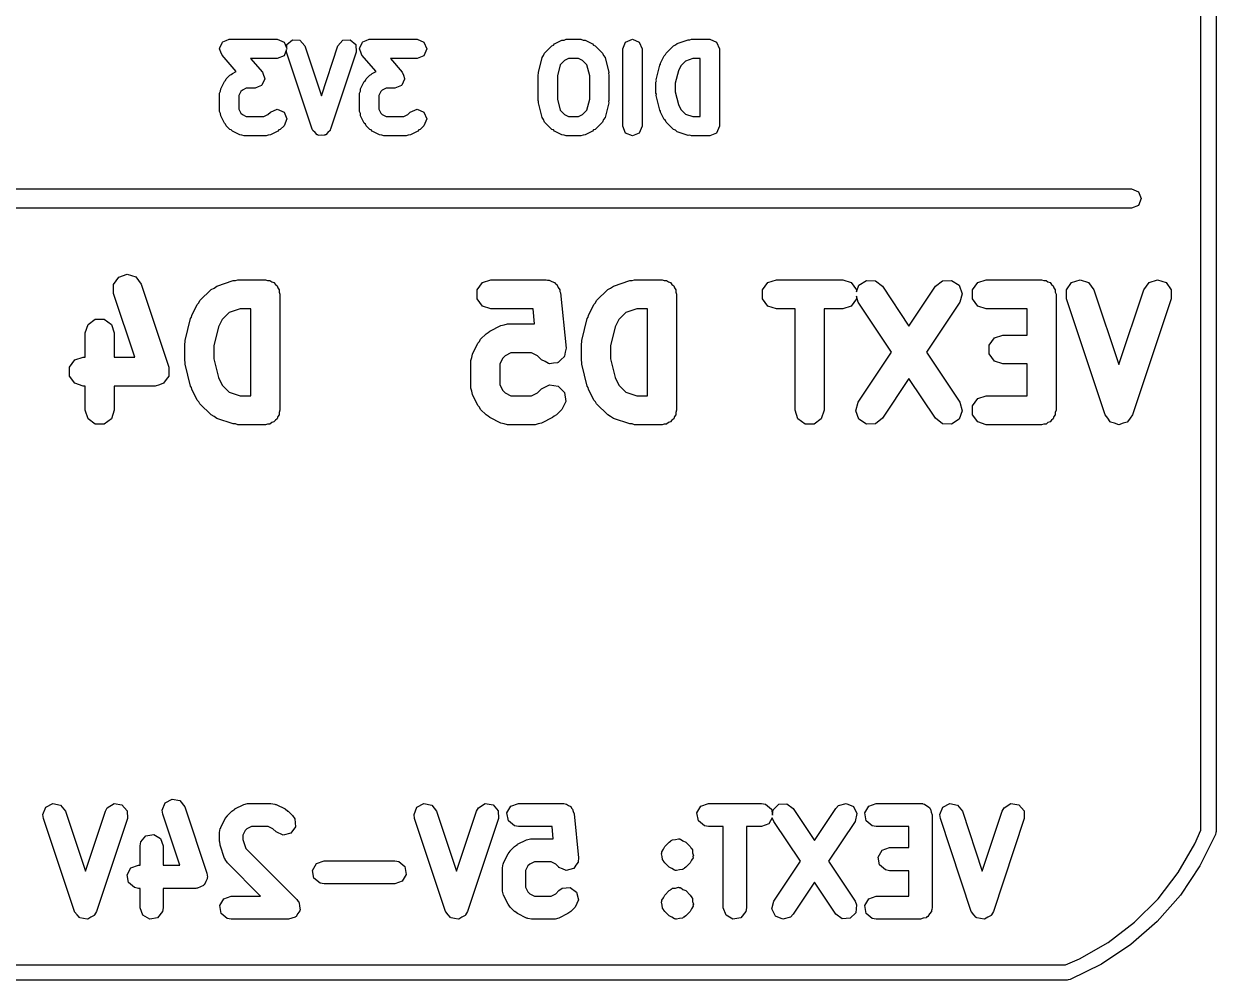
# Model space of a CAD drawing. Extents: x 48.3 to 74.1, y -74 to -39.4.
# Drawn here: x 65.24 to 72.95, y -74.04 to -67.85 of the extents above; entities that cross this region are included whole.
import ezdxf

# ---------------------------------------------------------------- set-up
doc = ezdxf.new("R2010")
doc.units = 0
doc.layers.add('BLACK', color=7, linetype='CONTINUOUS')

msp = doc.modelspace()

# ---------------------------------------------------------------- linework, layer by layer
at = {"layer": 'BLACK', "linetype": 'CONTINUOUS'}
for p, q in [((72.9528, -40.32), (72.9528, -73.0768)), ((72.8528, -73.0668), (72.8528, -40.3299)), ((66.5088, -68.009), (66.5186, -67.9893)), ((66.5186, -67.9893), (66.527, -67.969)), ((66.527, -67.969), (66.529, -67.9681)), ((66.529, -67.9681), (66.53, -67.9662)), ((66.53, -67.9662), (66.5509, -67.9591)), ((66.5509, -67.9591), (66.5712, -67.9507)), ((66.5712, -67.9507), (66.8807, -67.9507)), ((66.8807, -67.9507), (66.9249, -67.969)), ((66.9249, -67.969), (66.9421, -68.0104)), ((66.9421, -68.0104), (66.9439, -67.9852)), ((66.9439, -67.9852), (66.98, -67.9539)), ((66.98, -67.9539), (67.0277, -67.9573)), ((67.0277, -67.9573), (67.059, -67.9934)), ((67.059, -67.9934), (67.1664, -68.3155)), ((67.1664, -68.3155), (67.2738, -67.9934)), ((67.2738, -67.9934), (67.3051, -67.9573)), ((67.3051, -67.9573), (67.3528, -67.9539)), ((67.3528, -67.9539), (67.389, -67.9852)), ((67.389, -67.9852), (67.3924, -68.033)), ((67.4136, -68.009), (67.4233, -67.9893)), ((67.4233, -67.9893), (67.4317, -67.969)), ((67.4317, -67.969), (67.4338, -67.9681)), ((67.4338, -67.9681), (67.4348, -67.9662)), ((67.4348, -67.9662), (67.4556, -67.9591)), ((67.4556, -67.9591), (67.4759, -67.9507)), ((67.4759, -67.9507), (67.7855, -67.9507)), ((67.7855, -67.9507), (67.8297, -67.969)), ((67.8297, -67.969), (67.848, -68.0132)), ((68.6103, -68.0404), (68.6579, -67.9928)), ((68.6579, -67.9928), (68.6674, -67.9889)), ((68.6674, -67.9889), (68.6742, -67.9811)), ((68.6742, -67.9811), (68.7218, -67.9573)), ((68.7218, -67.9573), (68.7363, -67.9563)), ((68.7363, -67.9563), (68.7498, -67.9507)), ((68.7498, -67.9507), (68.845, -67.9507)), ((68.845, -67.9507), (68.8584, -67.9563)), ((68.8584, -67.9563), (68.8729, -67.9573)), ((68.8729, -67.9573), (68.9206, -67.9811)), ((68.9206, -67.9811), (68.9273, -67.9889)), ((68.9273, -67.9889), (68.9368, -67.9928)), ((68.9368, -67.9928), (68.9844, -68.0404)), ((69.1158, -68.0132), (69.1341, -67.969)), ((69.1341, -67.969), (69.1783, -67.9507)), ((69.1783, -67.9507), (69.2225, -67.969)), ((69.2225, -67.969), (69.2408, -68.0132)), ((69.396, -68.0404), (69.4437, -67.9928)), ((69.4437, -67.9928), (69.4571, -67.9872)), ((69.4571, -67.9872), (69.4681, -67.9777)), ((69.4681, -67.9777), (69.5395, -67.9539)), ((69.5395, -67.9539), (69.5498, -67.9546)), ((69.5498, -67.9546), (69.5593, -67.9507)), ((69.5593, -67.9507), (69.6783, -67.9507)), ((69.6783, -67.9507), (69.7225, -67.969)), ((69.7225, -67.969), (69.7408, -68.0132)), ((66.5087, -68.0132), (66.5095, -68.0111)), ((66.5171, -68.0335), (66.5087, -68.0132)), ((66.5095, -68.0111), (66.5088, -68.009)), ((66.5241, -68.0543), (66.5171, -68.0335)), ((66.6158, -68.1591), (66.5241, -68.0543)), ((66.8807, -68.0757), (66.7089, -68.0757)), ((66.7089, -68.0757), (66.7849, -68.1625)), ((66.9249, -68.0574), (66.8807, -68.0757)), ((66.9416, -68.0171), (66.9249, -68.0574)), ((66.9405, -68.033), (66.9416, -68.0171)), ((67.1071, -68.533), (66.9405, -68.033)), ((67.3924, -68.033), (67.2257, -68.533)), ((67.4134, -68.0132), (67.4143, -68.0111)), ((67.4219, -68.0335), (67.4134, -68.0132)), ((67.4143, -68.0111), (67.4136, -68.009)), ((67.4289, -68.0543), (67.4219, -68.0335)), ((67.5206, -68.1591), (67.4289, -68.0543)), ((67.7855, -68.0757), (67.6137, -68.0757)), ((67.6137, -68.0757), (67.6896, -68.1625)), ((67.8297, -68.0574), (67.7855, -68.0757)), ((67.848, -68.0132), (67.8297, -68.0574)), ((68.5701, -68.1647), (68.5939, -68.0695)), ((68.5939, -68.0695), (68.6039, -68.056)), ((68.6039, -68.056), (68.6103, -68.0404)), ((68.7645, -68.0757), (68.7392, -68.0884)), ((68.8302, -68.0757), (68.7645, -68.0757)), ((68.8556, -68.0884), (68.8302, -68.0757)), ((68.9844, -68.0404), (68.9909, -68.056)), ((68.9909, -68.056), (69.0009, -68.0695)), ((69.0009, -68.0695), (69.0247, -68.1647)), ((69.1158, -68.5132), (69.1158, -68.0132)), ((69.2408, -68.0132), (69.2408, -68.5132)), ((69.3605, -68.1043), (69.3843, -68.0567)), ((69.3843, -68.0567), (69.3921, -68.0499)), ((69.3921, -68.0499), (69.396, -68.0404)), ((69.5694, -68.0757), (69.5216, -68.0916)), ((69.6158, -68.0757), (69.5694, -68.0757)), ((69.6158, -68.4507), (69.6158, -68.0757)), ((69.7408, -68.0132), (69.7408, -68.5132)), ((66.5908, -68.1716), (66.6158, -68.1591)), ((67.4956, -68.1716), (67.5206, -68.1591)), ((68.7109, -68.1166), (68.6932, -68.1876)), ((68.7392, -68.0884), (68.7109, -68.1166)), ((68.8838, -68.1166), (68.8556, -68.0884)), ((68.9015, -68.1876), (68.8838, -68.1166)), ((69.332, -68.2123), (69.3558, -68.1171)), ((69.3558, -68.1171), (69.36, -68.1114)), ((69.36, -68.1114), (69.3605, -68.1043)), ((69.4754, -68.1541), (69.4551, -68.2352)), ((69.4916, -68.1216), (69.4754, -68.1541)), ((69.5216, -68.0916), (69.4916, -68.1216)), ((66.5153, -68.271), (66.5391, -68.2233)), ((66.5391, -68.2233), (66.5469, -68.2166)), ((66.5469, -68.2166), (66.5508, -68.2071)), ((66.5508, -68.2071), (66.5746, -68.1833)), ((66.5746, -68.1833), (66.5841, -68.1793)), ((66.5841, -68.1793), (66.5908, -68.1716)), ((66.7905, -68.2275), (66.782, -68.2479)), ((66.7849, -68.1625), (66.7919, -68.1833)), ((66.8002, -68.2078), (66.7905, -68.2275)), ((66.7919, -68.1833), (66.8003, -68.2037)), ((66.8003, -68.2037), (66.7995, -68.2057)), ((66.7995, -68.2057), (66.8002, -68.2078)), ((67.42, -68.271), (67.4439, -68.2233)), ((67.4439, -68.2233), (67.4516, -68.2166)), ((67.4516, -68.2166), (67.4556, -68.2071)), ((67.4556, -68.2071), (67.4794, -68.1833)), ((67.4794, -68.1833), (67.4889, -68.1793)), ((67.4889, -68.1793), (67.4956, -68.1716)), ((67.6952, -68.2275), (67.6868, -68.2479)), ((67.6896, -68.1625), (67.6967, -68.1833)), ((67.705, -68.2078), (67.6952, -68.2275)), ((67.6967, -68.1833), (67.7051, -68.2037)), ((67.7051, -68.2037), (67.7043, -68.2057)), ((67.7043, -68.2057), (67.705, -68.2078)), ((68.5682, -68.1799), (68.5712, -68.1725)), ((68.5682, -68.3465), (68.5682, -68.1799)), ((68.5712, -68.1725), (68.5701, -68.1647)), ((68.6932, -68.1876), (68.6932, -68.3388)), ((68.9015, -68.3388), (68.9015, -68.1876)), ((69.0247, -68.1647), (69.0235, -68.1725)), ((69.0235, -68.1725), (69.0265, -68.1799)), ((69.0265, -68.1799), (69.0265, -68.3465)), ((69.3301, -68.2275), (69.3331, -68.2202)), ((69.3301, -68.2989), (69.3301, -68.2275)), ((69.3331, -68.2202), (69.332, -68.2123)), ((69.4551, -68.2352), (69.4551, -68.2912)), ((66.5087, -68.2989), (66.5142, -68.2855)), ((66.5087, -68.418), (66.5087, -68.2989)), ((66.5142, -68.2855), (66.5153, -68.271)), ((66.6464, -68.2883), (66.6337, -68.3137)), ((66.6558, -68.2788), (66.6464, -68.2883)), ((66.6812, -68.2662), (66.6558, -68.2788)), ((66.7378, -68.2662), (66.6812, -68.2662)), ((66.7582, -68.2578), (66.7378, -68.2662)), ((66.779, -68.2507), (66.7582, -68.2578)), ((66.78, -68.2487), (66.779, -68.2507)), ((66.782, -68.2479), (66.78, -68.2487)), ((67.4134, -68.2989), (67.419, -68.2855)), ((67.4134, -68.418), (67.4134, -68.2989)), ((67.419, -68.2855), (67.42, -68.271)), ((67.5511, -68.2883), (67.5384, -68.3137)), ((67.5606, -68.2788), (67.5511, -68.2883)), ((67.5859, -68.2662), (67.5606, -68.2788)), ((67.6426, -68.2662), (67.5859, -68.2662)), ((67.6629, -68.2578), (67.6426, -68.2662)), ((67.6838, -68.2507), (67.6629, -68.2578)), ((67.6848, -68.2487), (67.6838, -68.2507)), ((67.6868, -68.2479), (67.6848, -68.2487)), ((69.3331, -68.3062), (69.3301, -68.2989)), ((69.332, -68.3141), (69.3331, -68.3062)), ((69.4551, -68.2912), (69.4754, -68.3723)), ((66.6337, -68.3137), (66.6337, -68.4032)), ((67.5384, -68.3137), (67.5384, -68.4032)), ((68.5712, -68.3538), (68.5682, -68.3465)), ((68.5701, -68.3617), (68.5712, -68.3538)), ((68.5939, -68.4569), (68.5701, -68.3617)), ((68.6932, -68.3388), (68.7109, -68.4098)), ((68.8838, -68.4098), (68.9015, -68.3388)), ((69.0247, -68.3617), (69.0009, -68.4569)), ((69.0265, -68.3465), (69.0235, -68.3538)), ((69.0235, -68.3538), (69.0247, -68.3617)), ((69.3558, -68.4093), (69.332, -68.3141)), ((69.4754, -68.3723), (69.4916, -68.4047)), ((66.5142, -68.4314), (66.5087, -68.418)), ((66.5153, -68.4459), (66.5142, -68.4314)), ((66.5391, -68.4935), (66.5153, -68.4459)), ((66.6337, -68.4032), (66.6464, -68.4286)), ((66.6464, -68.4286), (66.6558, -68.438)), ((66.6558, -68.438), (66.6812, -68.4507)), ((66.6812, -68.4507), (66.7945, -68.4507)), ((66.7945, -68.4507), (66.8199, -68.438)), ((66.8199, -68.438), (66.8365, -68.4214)), ((66.8365, -68.4214), (66.8807, -68.4031)), ((66.8807, -68.4031), (66.9249, -68.4214)), ((66.9249, -68.4214), (66.9432, -68.4656)), ((66.9432, -68.4656), (66.9249, -68.5098)), ((67.419, -68.4314), (67.4134, -68.418)), ((67.42, -68.4459), (67.419, -68.4314)), ((67.4439, -68.4935), (67.42, -68.4459)), ((67.5384, -68.4032), (67.5511, -68.4286)), ((67.5511, -68.4286), (67.5606, -68.438)), ((67.5606, -68.438), (67.5859, -68.4507)), ((67.5859, -68.4507), (67.6993, -68.4507)), ((67.6993, -68.4507), (67.7246, -68.438)), ((67.7246, -68.438), (67.7413, -68.4214)), ((67.7413, -68.4214), (67.7855, -68.4031)), ((67.7855, -68.4031), (67.8297, -68.4214)), ((67.8297, -68.4214), (67.848, -68.4656)), ((67.848, -68.4656), (67.8297, -68.5098)), ((68.6039, -68.4704), (68.5939, -68.4569)), ((68.7109, -68.4098), (68.7392, -68.438)), ((68.7392, -68.438), (68.7645, -68.4507)), ((68.7645, -68.4507), (68.8302, -68.4507)), ((68.8302, -68.4507), (68.8556, -68.438)), ((68.8556, -68.438), (68.8838, -68.4098)), ((69.0009, -68.4569), (68.9909, -68.4704)), ((69.36, -68.415), (69.3558, -68.4093)), ((69.3605, -68.4221), (69.36, -68.415)), ((69.3843, -68.4697), (69.3605, -68.4221)), ((69.4916, -68.4047), (69.5216, -68.4348)), ((69.5216, -68.4348), (69.5694, -68.4507)), ((69.5694, -68.4507), (69.6158, -68.4507)), ((66.5469, -68.5003), (66.5391, -68.4935)), ((66.5508, -68.5098), (66.5469, -68.5003)), ((66.5746, -68.5336), (66.5508, -68.5098)), ((66.5841, -68.5375), (66.5746, -68.5336)), ((66.5909, -68.5453), (66.5841, -68.5375)), ((66.8916, -68.5375), (66.8848, -68.5453)), ((66.9011, -68.5336), (66.8916, -68.5375)), ((66.9249, -68.5098), (66.9011, -68.5336)), ((67.1102, -68.5365), (67.1071, -68.533)), ((67.1105, -68.5411), (67.1102, -68.5365)), ((67.1255, -68.5541), (67.1105, -68.5411)), ((67.2223, -68.5411), (67.2074, -68.5541)), ((67.2227, -68.5365), (67.2223, -68.5411)), ((67.2257, -68.533), (67.2227, -68.5365)), ((67.4516, -68.5003), (67.4439, -68.4935)), ((67.4556, -68.5098), (67.4516, -68.5003)), ((67.4794, -68.5336), (67.4556, -68.5098)), ((67.4889, -68.5375), (67.4794, -68.5336)), ((67.4956, -68.5453), (67.4889, -68.5375)), ((67.7963, -68.5375), (67.7896, -68.5453)), ((67.8058, -68.5336), (67.7963, -68.5375)), ((67.8297, -68.5098), (67.8058, -68.5336)), ((68.6103, -68.486), (68.6039, -68.4704)), ((68.6579, -68.5336), (68.6103, -68.486)), ((68.6674, -68.5375), (68.6579, -68.5336)), ((68.6742, -68.5453), (68.6674, -68.5375)), ((68.9273, -68.5375), (68.9206, -68.5453)), ((68.9368, -68.5336), (68.9273, -68.5375)), ((68.9844, -68.486), (68.9368, -68.5336)), ((68.9909, -68.4704), (68.9844, -68.486)), ((69.1341, -68.5574), (69.1158, -68.5132)), ((69.2408, -68.5132), (69.2225, -68.5574)), ((69.3921, -68.4765), (69.3843, -68.4697)), ((69.396, -68.486), (69.3921, -68.4765)), ((69.4437, -68.5336), (69.396, -68.486)), ((69.4571, -68.5391), (69.4437, -68.5336)), ((69.4681, -68.5487), (69.4571, -68.5391)), ((69.7408, -68.5132), (69.7225, -68.5574)), ((66.6385, -68.5691), (66.5909, -68.5453)), ((66.653, -68.5701), (66.6385, -68.5691)), ((66.6664, -68.5757), (66.653, -68.5701)), ((66.8093, -68.5757), (66.6664, -68.5757)), ((66.8227, -68.5701), (66.8093, -68.5757)), ((66.8372, -68.5691), (66.8227, -68.5701)), ((66.8848, -68.5453), (66.8372, -68.5691)), ((67.1385, -68.5691), (67.1255, -68.5541)), ((67.1431, -68.5694), (67.1385, -68.5691)), ((67.1467, -68.5725), (67.1431, -68.5694)), ((67.1664, -68.5711), (67.1467, -68.5725)), ((67.1862, -68.5725), (67.1664, -68.5711)), ((67.1897, -68.5694), (67.1862, -68.5725)), ((67.1944, -68.5691), (67.1897, -68.5694)), ((67.2074, -68.5541), (67.1944, -68.5691)), ((67.5432, -68.5691), (67.4956, -68.5453)), ((67.5577, -68.5701), (67.5432, -68.5691)), ((67.5712, -68.5757), (67.5577, -68.5701)), ((67.714, -68.5757), (67.5712, -68.5757)), ((67.7275, -68.5701), (67.714, -68.5757)), ((67.742, -68.5691), (67.7275, -68.5701)), ((67.7896, -68.5453), (67.742, -68.5691)), ((68.7218, -68.5691), (68.6742, -68.5453)), ((68.7363, -68.5701), (68.7218, -68.5691)), ((68.7498, -68.5757), (68.7363, -68.5701)), ((68.845, -68.5757), (68.7498, -68.5757)), ((68.8584, -68.5701), (68.845, -68.5757)), ((68.8729, -68.5691), (68.8584, -68.5701)), ((68.9206, -68.5453), (68.8729, -68.5691)), ((69.1783, -68.5757), (69.1341, -68.5574)), ((69.2225, -68.5574), (69.1783, -68.5757)), ((69.5395, -68.5725), (69.4681, -68.5487)), ((69.5498, -68.5718), (69.5395, -68.5725)), ((69.5593, -68.5757), (69.5498, -68.5718)), ((69.6783, -68.5757), (69.5593, -68.5757)), ((69.7225, -68.5574), (69.6783, -68.5757)), ((62.2464, -68.9189), (72.4064, -68.9189)), ((72.4064, -68.9189), (72.4506, -68.9372)), ((72.4506, -68.9372), (72.4689, -68.9814)), ((72.4689, -68.9814), (72.4506, -69.0256)), ((72.4064, -69.0439), (62.2464, -69.0439)), ((72.4506, -69.0256), (72.4064, -69.0439)), ((65.8228, -69.5366), (65.8565, -69.4895)), ((65.8232, -69.5945), (65.8228, -69.5366)), ((65.8565, -69.4895), (65.9114, -69.4711)), ((65.9114, -69.4711), (65.9667, -69.4886)), ((65.9667, -69.4886), (66.0011, -69.5352)), ((66.0011, -69.5352), (66.1796, -70.071)), ((66.4896, -69.5474), (66.5968, -69.5117)), ((66.5968, -69.5117), (66.612, -69.5115)), ((66.612, -69.5115), (66.6264, -69.5068)), ((66.6264, -69.5068), (66.805, -69.5068)), ((66.805, -69.5068), (66.8191, -69.5114)), ((66.8191, -69.5114), (66.834, -69.5114)), ((66.834, -69.5114), (66.846, -69.5202)), ((66.846, -69.5202), (66.8601, -69.5248)), ((66.8601, -69.5248), (66.8688, -69.5368)), ((66.8688, -69.5368), (66.8808, -69.5455)), ((66.8808, -69.5455), (66.8854, -69.5596)), ((68.1737, -69.5716), (68.2077, -69.5248)), ((68.2077, -69.5248), (68.2628, -69.5068)), ((68.2628, -69.5068), (68.62, -69.5068)), ((68.62, -69.5068), (68.6297, -69.51)), ((68.6297, -69.51), (68.6399, -69.509)), ((68.6399, -69.509), (68.6567, -69.5188)), ((68.6567, -69.5188), (68.6751, -69.5248)), ((68.6751, -69.5248), (68.6811, -69.533)), ((68.6811, -69.533), (68.69, -69.5382)), ((68.69, -69.5382), (68.6978, -69.556)), ((69.0546, -69.5474), (69.1618, -69.5117)), ((69.1618, -69.5117), (69.177, -69.5115)), ((69.177, -69.5115), (69.1914, -69.5068)), ((69.1914, -69.5068), (69.37, -69.5068)), ((69.37, -69.5068), (69.3841, -69.5114)), ((69.3841, -69.5114), (69.399, -69.5114)), ((69.399, -69.5114), (69.411, -69.5202)), ((69.411, -69.5202), (69.4251, -69.5248)), ((69.4251, -69.5248), (69.4338, -69.5368)), ((69.4338, -69.5368), (69.4458, -69.5455)), ((69.4458, -69.5455), (69.4504, -69.5596)), ((70.0201, -69.5716), (70.0542, -69.5248)), ((70.0542, -69.5248), (70.1093, -69.5068)), ((70.1093, -69.5068), (70.5378, -69.5068)), ((70.5378, -69.5068), (70.593, -69.5248)), ((70.593, -69.5248), (70.627, -69.5716)), ((70.627, -69.5853), (70.6429, -69.5425)), ((70.6429, -69.5425), (70.6911, -69.5103)), ((70.6911, -69.5103), (70.749, -69.5127)), ((70.749, -69.5127), (70.7944, -69.5486)), ((71.1384, -69.5486), (71.1839, -69.5127)), ((71.1839, -69.5127), (71.2418, -69.5103)), ((71.2418, -69.5103), (71.29, -69.5425)), ((71.29, -69.5425), (71.3101, -69.5968)), ((71.3773, -69.5716), (71.4113, -69.5248)), ((71.4113, -69.5248), (71.4664, -69.5068)), ((71.4664, -69.5068), (71.8236, -69.5068)), ((71.8236, -69.5068), (71.8377, -69.5114)), ((71.8377, -69.5114), (71.8525, -69.5114)), ((71.8525, -69.5114), (71.8645, -69.5202)), ((71.8645, -69.5202), (71.8787, -69.5248)), ((71.8787, -69.5248), (71.8874, -69.5368)), ((71.8874, -69.5368), (71.8994, -69.5455)), ((71.8994, -69.5455), (71.904, -69.5596)), ((71.9842, -69.5723), (72.0179, -69.5252)), ((72.0179, -69.5252), (72.0729, -69.5069)), ((72.0729, -69.5069), (72.1281, -69.5243)), ((72.1281, -69.5243), (72.1625, -69.571)), ((72.4846, -69.571), (72.519, -69.5243)), ((72.519, -69.5243), (72.5743, -69.5069)), ((72.5743, -69.5069), (72.6292, -69.5252)), ((72.6292, -69.5252), (72.6629, -69.5723)), ((65.9606, -70.0068), (65.8232, -69.5945)), ((66.3816, -69.6414), (66.453, -69.57)), ((66.453, -69.57), (66.4722, -69.5602)), ((66.4722, -69.5602), (66.4896, -69.5474)), ((66.8854, -69.5596), (66.8942, -69.5716)), ((66.8942, -69.5716), (66.8942, -69.5865)), ((66.8942, -69.5865), (66.8987, -69.6006)), ((66.8987, -69.6006), (66.8987, -70.3506)), ((68.1737, -69.6296), (68.1737, -69.5716)), ((68.6978, -69.556), (68.7092, -69.5716)), ((68.7092, -69.5716), (68.7092, -69.5819)), ((68.7092, -69.5819), (68.7133, -69.5913)), ((68.7133, -69.5913), (68.749, -69.9484)), ((68.9466, -69.6414), (69.018, -69.57)), ((69.018, -69.57), (69.0372, -69.5602)), ((69.0372, -69.5602), (69.0546, -69.5474)), ((69.4504, -69.5596), (69.4592, -69.5716)), ((69.4592, -69.5716), (69.4592, -69.5865)), ((69.4592, -69.5865), (69.4637, -69.6006)), ((69.4637, -69.6006), (69.4637, -70.3506)), ((70.0201, -69.6296), (70.0201, -69.5716)), ((70.627, -69.5716), (70.627, -69.5853)), ((70.6384, -69.6526), (70.627, -69.612)), ((70.627, -69.612), (70.627, -69.6296)), ((70.7944, -69.5486), (70.9664, -69.8066)), ((70.9664, -69.8066), (71.1384, -69.5486)), ((71.3101, -69.5968), (71.2944, -69.6526)), ((71.3773, -69.6296), (71.3773, -69.5716)), ((71.904, -69.5596), (71.9127, -69.5716)), ((71.9127, -69.5716), (71.9127, -69.5865)), ((71.9127, -69.5865), (71.9173, -69.6006)), ((71.9173, -69.6006), (71.9173, -70.3506)), ((71.9846, -69.6302), (71.9842, -69.5723)), ((72.1625, -69.571), (72.3236, -70.0541)), ((72.3236, -70.0541), (72.4846, -69.571)), ((72.6629, -69.5723), (72.6625, -69.6302)), ((66.3283, -69.7372), (66.364, -69.6658)), ((66.364, -69.6658), (66.3747, -69.655)), ((66.3747, -69.655), (66.3816, -69.6414)), ((66.6416, -69.6943), (66.5699, -69.7183)), ((66.7112, -69.6943), (66.6416, -69.6943)), ((66.7112, -70.2568), (66.7112, -69.6943)), ((68.2077, -69.6764), (68.1737, -69.6296)), ((68.2628, -69.6943), (68.2077, -69.6764)), ((68.5351, -69.6943), (68.2628, -69.6943)), ((68.545, -69.7926), (68.5351, -69.6943)), ((68.8933, -69.7372), (68.929, -69.6658)), ((68.929, -69.6658), (68.9397, -69.655)), ((68.9397, -69.655), (68.9466, -69.6414)), ((69.2066, -69.6943), (69.1349, -69.7183)), ((69.2762, -69.6943), (69.2066, -69.6943)), ((69.2762, -70.2568), (69.2762, -69.6943)), ((70.0542, -69.6764), (70.0201, -69.6296)), ((70.1093, -69.6943), (70.0542, -69.6764)), ((70.2298, -69.6943), (70.1093, -69.6943)), ((70.2298, -70.3506), (70.2298, -69.6943)), ((70.5378, -69.6943), (70.4173, -69.6943)), ((70.4173, -69.6943), (70.4173, -70.3506)), ((70.593, -69.6764), (70.5378, -69.6943)), ((70.627, -69.6296), (70.593, -69.6764)), ((70.8537, -69.9756), (70.6384, -69.6526)), ((71.2944, -69.6526), (71.0791, -69.9756)), ((71.4113, -69.6764), (71.3773, -69.6296)), ((71.4664, -69.6943), (71.4113, -69.6764)), ((71.7298, -69.6943), (71.4664, -69.6943)), ((71.7298, -69.864), (71.7298, -69.6943)), ((72.2346, -70.3802), (71.9846, -69.6302)), ((72.6625, -69.6302), (72.4125, -70.3802)), ((65.6577, -69.7955), (65.7046, -69.7614)), ((65.7046, -69.7614), (65.7625, -69.7614)), ((65.7625, -69.7614), (65.8094, -69.7955)), ((66.2855, -69.8993), (66.3212, -69.7564)), ((66.3212, -69.7564), (66.3267, -69.7476)), ((66.3267, -69.7476), (66.3283, -69.7372)), ((66.5249, -69.7633), (66.5006, -69.8119)), ((66.5699, -69.7183), (66.5249, -69.7633)), ((68.8505, -69.8993), (68.8862, -69.7564)), ((68.8862, -69.7564), (68.8917, -69.7476)), ((68.8917, -69.7476), (68.8933, -69.7372)), ((69.0899, -69.7633), (69.0656, -69.8119)), ((69.1349, -69.7183), (69.0899, -69.7633)), ((65.6398, -69.8506), (65.6577, -69.7955)), ((65.6398, -70.0068), (65.6398, -69.8506)), ((65.8094, -69.7955), (65.8273, -69.8506)), ((65.8273, -69.8506), (65.8273, -70.0068)), ((66.5006, -69.8119), (66.4702, -69.9336)), ((68.2323, -69.8557), (68.2458, -69.8488)), ((68.2458, -69.8488), (68.2566, -69.8382)), ((68.2566, -69.8382), (68.3281, -69.8025)), ((68.3281, -69.8025), (68.3494, -69.7992)), ((68.3494, -69.7992), (68.37, -69.7926)), ((68.37, -69.7926), (68.545, -69.7926)), ((69.0656, -69.8119), (69.0352, -69.9336)), ((66.2827, -69.922), (66.2863, -69.9109)), ((66.2827, -70.0292), (66.2827, -69.922)), ((66.2863, -69.9109), (66.2855, -69.8993)), ((68.1433, -69.9872), (68.179, -69.9158)), ((68.179, -69.9158), (68.1897, -69.905)), ((68.1897, -69.905), (68.1966, -69.8914)), ((68.1966, -69.8914), (68.2323, -69.8557)), ((68.8477, -69.922), (68.8513, -69.9109)), ((68.8477, -70.0292), (68.8477, -69.922)), ((68.8513, -69.9109), (68.8505, -69.8993)), ((71.4844, -69.9288), (71.5185, -69.8819)), ((71.4844, -69.9867), (71.4844, -69.9288)), ((71.5185, -69.8819), (71.5736, -69.864)), ((71.5736, -69.864), (71.7298, -69.864)), ((65.5713, -70.0248), (65.6264, -70.0068)), ((65.6264, -70.0068), (65.6398, -70.0068)), ((65.8273, -70.0068), (65.9606, -70.0068)), ((66.4702, -69.9336), (66.4702, -70.0176)), ((68.1334, -70.0292), (68.1401, -70.0086)), ((68.1401, -70.0086), (68.1433, -69.9872)), ((68.3541, -69.9991), (68.3399, -70.0133)), ((68.3921, -69.9801), (68.3541, -69.9991)), ((68.5264, -69.9801), (68.3921, -69.9801)), ((68.5645, -69.9991), (68.5264, -69.9801)), ((68.5894, -70.024), (68.5645, -69.9991)), ((68.7367, -70.005), (68.7169, -70.0226)), ((68.7373, -70.0023), (68.7367, -70.005)), ((68.7392, -70.0003), (68.7373, -70.0023)), ((68.7434, -69.9742), (68.7392, -70.0003)), ((68.749, -69.9484), (68.7434, -69.9742)), ((69.0352, -69.9336), (69.0352, -70.0176)), ((70.6384, -70.2986), (70.8537, -69.9756)), ((71.0791, -69.9756), (71.2944, -70.2986)), ((71.5185, -70.0336), (71.4844, -69.9867)), ((65.5373, -70.0716), (65.5713, -70.0248)), ((65.5373, -70.1296), (65.5373, -70.0716)), ((66.1796, -70.071), (66.1796, -70.0713)), ((66.1796, -70.0713), (66.1799, -70.0716)), ((66.1799, -70.0716), (66.1799, -70.1003)), ((66.2863, -70.0403), (66.2827, -70.0292)), ((66.2855, -70.0519), (66.2863, -70.0403)), ((66.3212, -70.1948), (66.2855, -70.0519)), ((66.4702, -70.0176), (66.5006, -70.1393)), ((68.1334, -70.2077), (68.1334, -70.0292)), ((68.3399, -70.0133), (68.3209, -70.0513)), ((68.3209, -70.0513), (68.3209, -70.1856)), ((68.6129, -70.036), (68.5894, -70.024)), ((68.6358, -70.0493), (68.6129, -70.036)), ((68.6385, -70.0491), (68.6358, -70.0493)), ((68.641, -70.0503), (68.6385, -70.0491)), ((68.6671, -70.0462), (68.641, -70.0503)), ((68.6934, -70.0436), (68.6671, -70.0462)), ((68.6955, -70.0417), (68.6934, -70.0436)), ((68.6983, -70.0413), (68.6955, -70.0417)), ((68.7169, -70.0226), (68.6983, -70.0413)), ((68.8513, -70.0403), (68.8477, -70.0292)), ((68.8505, -70.0519), (68.8513, -70.0403)), ((68.8862, -70.1948), (68.8505, -70.0519)), ((69.0352, -70.0176), (69.0656, -70.1393)), ((71.5736, -70.0515), (71.5185, -70.0336)), ((71.7298, -70.0515), (71.5736, -70.0515)), ((71.7298, -70.2568), (71.7298, -70.0515)), ((65.5713, -70.1764), (65.5373, -70.1296)), ((66.163, -70.1527), (66.1464, -70.176)), ((66.1799, -70.1296), (66.163, -70.1527)), ((66.1799, -70.1003), (66.1801, -70.1289)), ((66.1801, -70.1289), (66.1799, -70.1292)), ((66.1799, -70.1292), (66.1799, -70.1296)), ((66.5006, -70.1393), (66.5249, -70.1879)), ((69.0656, -70.1393), (69.0899, -70.1879)), ((70.9664, -70.1446), (70.7944, -70.4026)), ((71.1384, -70.4026), (70.9664, -70.1446)), ((65.6264, -70.1943), (65.5713, -70.1764)), ((65.6398, -70.1943), (65.6264, -70.1943)), ((65.6398, -70.3506), (65.6398, -70.1943)), ((66.0907, -70.1943), (65.8273, -70.1943)), ((65.8273, -70.1943), (65.8273, -70.3506)), ((66.0911, -70.1942), (66.0907, -70.1943)), ((66.0914, -70.1943), (66.0911, -70.1942)), ((66.1187, -70.1853), (66.0914, -70.1943)), ((66.1458, -70.1764), (66.1187, -70.1853)), ((66.146, -70.1761), (66.1458, -70.1764)), ((66.1464, -70.176), (66.146, -70.1761)), ((66.3267, -70.2036), (66.3212, -70.1948)), ((66.3283, -70.214), (66.3267, -70.2036)), ((66.364, -70.2854), (66.3283, -70.214)), ((66.5249, -70.1879), (66.5699, -70.2329)), ((66.5699, -70.2329), (66.6416, -70.2568)), ((68.1401, -70.2283), (68.1334, -70.2077)), ((68.1433, -70.2497), (68.1401, -70.2283)), ((68.3209, -70.1856), (68.3399, -70.2236)), ((68.3399, -70.2236), (68.3541, -70.2378)), ((68.3541, -70.2378), (68.3921, -70.2568)), ((68.5264, -70.2568), (68.5645, -70.2378)), ((68.5645, -70.2378), (68.5894, -70.2129)), ((68.5894, -70.2129), (68.641, -70.1866)), ((68.641, -70.1866), (68.6983, -70.1956)), ((68.6983, -70.1956), (68.7392, -70.2366)), ((68.7392, -70.2366), (68.7483, -70.2938)), ((68.8917, -70.2036), (68.8862, -70.1948)), ((68.8933, -70.214), (68.8917, -70.2036)), ((68.929, -70.2854), (68.8933, -70.214)), ((69.0899, -70.1879), (69.1349, -70.2329)), ((69.1349, -70.2329), (69.2066, -70.2568)), ((66.3747, -70.2962), (66.364, -70.2854)), ((66.3816, -70.3097), (66.3747, -70.2962)), ((66.453, -70.3812), (66.3816, -70.3097)), ((66.6416, -70.2568), (66.7112, -70.2568)), ((68.179, -70.3211), (68.1433, -70.2497)), ((68.3921, -70.2568), (68.5264, -70.2568)), ((68.7483, -70.2938), (68.722, -70.3455)), ((68.9397, -70.2962), (68.929, -70.2854)), ((68.9466, -70.3097), (68.9397, -70.2962)), ((69.018, -70.3812), (68.9466, -70.3097)), ((69.2066, -70.2568), (69.2762, -70.2568)), ((70.6227, -70.3544), (70.6384, -70.2986)), ((71.2944, -70.2986), (71.3101, -70.3544)), ((71.3773, -70.3216), (71.4113, -70.2748)), ((71.4113, -70.2748), (71.4664, -70.2568)), ((71.4664, -70.2568), (71.7298, -70.2568)), ((65.6577, -70.4057), (65.6398, -70.3506)), ((65.8273, -70.3506), (65.8094, -70.4057)), ((66.4722, -70.391), (66.453, -70.3812)), ((66.4896, -70.4038), (66.4722, -70.391)), ((66.8854, -70.3916), (66.8808, -70.4057)), ((66.8942, -70.3796), (66.8854, -70.3916)), ((66.8987, -70.3506), (66.8942, -70.3647)), ((66.8942, -70.3647), (66.8942, -70.3796)), ((68.1897, -70.3319), (68.179, -70.3211)), ((68.1966, -70.3455), (68.1897, -70.3319)), ((68.2323, -70.3812), (68.1966, -70.3455)), ((68.2458, -70.3881), (68.2323, -70.3812)), ((68.2566, -70.3987), (68.2458, -70.3881)), ((68.6727, -70.3881), (68.6619, -70.3987)), ((68.6863, -70.3812), (68.6727, -70.3881)), ((68.722, -70.3455), (68.6863, -70.3812)), ((69.0372, -70.391), (69.018, -70.3812)), ((69.0546, -70.4038), (69.0372, -70.391)), ((69.4504, -70.3916), (69.4458, -70.4057)), ((69.4592, -70.3796), (69.4504, -70.3916)), ((69.4637, -70.3506), (69.4592, -70.3647)), ((69.4592, -70.3647), (69.4592, -70.3796)), ((70.2477, -70.4057), (70.2298, -70.3506)), ((70.4173, -70.3506), (70.3994, -70.4057)), ((70.6429, -70.4087), (70.6227, -70.3544)), ((71.3101, -70.3544), (71.29, -70.4087)), ((71.3773, -70.3796), (71.3773, -70.3216)), ((71.4113, -70.4264), (71.3773, -70.3796)), ((71.904, -70.3916), (71.8994, -70.4057)), ((71.9127, -70.3796), (71.904, -70.3916)), ((71.9173, -70.3506), (71.9127, -70.3647)), ((71.9127, -70.3647), (71.9127, -70.3796)), ((72.2514, -70.403), (72.2346, -70.3802)), ((72.4125, -70.3802), (72.3957, -70.403)), ((65.7046, -70.4398), (65.6577, -70.4057)), ((65.7625, -70.4398), (65.7046, -70.4398)), ((65.8094, -70.4057), (65.7625, -70.4398)), ((66.5968, -70.4395), (66.4896, -70.4038)), ((66.612, -70.4397), (66.5968, -70.4395)), ((66.6264, -70.4443), (66.612, -70.4397)), ((66.805, -70.4443), (66.6264, -70.4443)), ((66.8191, -70.4398), (66.805, -70.4443)), ((66.834, -70.4398), (66.8191, -70.4398)), ((66.846, -70.431), (66.834, -70.4398)), ((66.8601, -70.4264), (66.846, -70.431)), ((66.8688, -70.4144), (66.8601, -70.4264)), ((66.8808, -70.4057), (66.8688, -70.4144)), ((68.3281, -70.4345), (68.2566, -70.3987)), ((68.3494, -70.4377), (68.3281, -70.4345)), ((68.37, -70.4443), (68.3494, -70.4377)), ((68.5486, -70.4443), (68.37, -70.4443)), ((68.5691, -70.4377), (68.5486, -70.4443)), ((68.5905, -70.4345), (68.5691, -70.4377)), ((68.6619, -70.3987), (68.5905, -70.4345)), ((69.1618, -70.4395), (69.0546, -70.4038)), ((69.177, -70.4397), (69.1618, -70.4395)), ((69.1914, -70.4443), (69.177, -70.4397)), ((69.37, -70.4443), (69.1914, -70.4443)), ((69.3841, -70.4398), (69.37, -70.4443)), ((69.399, -70.4398), (69.3841, -70.4398)), ((69.411, -70.431), (69.399, -70.4398)), ((69.4251, -70.4264), (69.411, -70.431)), ((69.4338, -70.4144), (69.4251, -70.4264)), ((69.4458, -70.4057), (69.4338, -70.4144)), ((70.2946, -70.4398), (70.2477, -70.4057)), ((70.3525, -70.4398), (70.2946, -70.4398)), ((70.3994, -70.4057), (70.3525, -70.4398)), ((70.6911, -70.4409), (70.6429, -70.4087)), ((70.749, -70.4385), (70.6911, -70.4409)), ((70.7944, -70.4026), (70.749, -70.4385)), ((71.1839, -70.4385), (71.1384, -70.4026)), ((71.2418, -70.4409), (71.1839, -70.4385)), ((71.29, -70.4087), (71.2418, -70.4409)), ((71.4664, -70.4443), (71.4113, -70.4264)), ((71.8236, -70.4443), (71.4664, -70.4443)), ((71.8377, -70.4398), (71.8236, -70.4443)), ((71.8525, -70.4398), (71.8377, -70.4398)), ((71.8645, -70.431), (71.8525, -70.4398)), ((71.8787, -70.4264), (71.8645, -70.431)), ((71.8874, -70.4144), (71.8787, -70.4264)), ((71.8994, -70.4057), (71.8874, -70.4144)), ((72.2679, -70.426), (72.2514, -70.403)), ((72.2686, -70.4263), (72.2679, -70.426)), ((72.269, -70.4269), (72.2686, -70.4263)), ((72.2959, -70.4354), (72.269, -70.4269)), ((72.3229, -70.4443), (72.2959, -70.4354)), ((72.3236, -70.4441), (72.3229, -70.4443)), ((72.3243, -70.4443), (72.3236, -70.4441)), ((72.3511, -70.4354), (72.3243, -70.4443)), ((72.3781, -70.4269), (72.3511, -70.4354)), ((72.3785, -70.4263), (72.3781, -70.4269)), ((72.3792, -70.426), (72.3785, -70.4263)), ((72.3957, -70.403), (72.3792, -70.426)), ((65.3657, -72.9671), (65.3846, -72.9194)), ((65.3846, -72.9194), (65.4297, -72.895)), ((65.4297, -72.895), (65.48, -72.9053)), ((65.48, -72.9053), (65.5119, -72.9454)), ((65.7696, -72.9454), (65.782, -72.9225)), ((65.782, -72.9225), (65.8257, -72.8957)), ((65.8257, -72.8957), (65.8764, -72.9032)), ((65.8764, -72.9032), (65.9105, -72.9416)), ((66.1372, -72.9385), (66.156, -72.8908)), ((66.141, -72.9643), (66.1372, -72.9385)), ((66.156, -72.8908), (66.2011, -72.8664)), ((66.2011, -72.8664), (66.2514, -72.8767)), ((66.2514, -72.8767), (66.2833, -72.9169)), ((66.2833, -72.9169), (66.4261, -73.3454)), ((66.5877, -72.9447), (66.606, -72.9318)), ((66.606, -72.9318), (66.6072, -72.9306)), ((66.6072, -72.9306), (66.6643, -72.9021)), ((66.6643, -72.9021), (66.6893, -72.8946)), ((66.6893, -72.8946), (66.6936, -72.8957)), ((66.6936, -72.8957), (66.6978, -72.8942)), ((66.6978, -72.8942), (66.8407, -72.8942)), ((66.8407, -72.8942), (66.8664, -72.8987)), ((66.8664, -72.8987), (66.8698, -72.9016)), ((66.8698, -72.9016), (66.8742, -72.9021)), ((66.8742, -72.9021), (66.9314, -72.9306)), ((66.9314, -72.9306), (66.9494, -72.944)), ((67.7657, -72.9671), (67.7846, -72.9194)), ((67.7846, -72.9194), (67.8297, -72.895)), ((67.8297, -72.895), (67.88, -72.9053)), ((67.88, -72.9053), (67.9119, -72.9454)), ((68.1696, -72.9454), (68.182, -72.9225)), ((68.182, -72.9225), (68.2257, -72.8957)), ((68.2257, -72.8957), (68.2764, -72.9032)), ((68.2764, -72.9032), (68.3105, -72.9416)), ((68.3668, -72.9561), (68.3925, -72.9117)), ((68.3925, -72.9117), (68.4407, -72.8942)), ((68.4407, -72.8942), (68.7264, -72.8942)), ((68.7264, -72.8942), (68.7303, -72.8948)), ((68.7303, -72.8948), (68.732, -72.8944)), ((68.732, -72.8944), (68.7349, -72.8956)), ((68.7349, -72.8956), (68.7521, -72.8987)), ((68.7521, -72.8987), (68.7643, -72.9089)), ((68.7643, -72.9089), (68.7788, -72.9155)), ((68.7788, -72.9155), (68.7833, -72.9249)), ((68.7833, -72.9249), (68.7914, -72.9317)), ((68.7914, -72.9317), (68.7941, -72.9473)), ((69.5954, -72.9561), (69.6211, -72.9117)), ((69.6211, -72.9117), (69.6693, -72.8942)), ((69.6693, -72.8942), (70.0121, -72.8942)), ((70.0121, -72.8942), (70.0378, -72.8987)), ((70.0378, -72.8987), (70.0771, -72.9317)), ((70.0771, -72.9317), (70.0839, -72.9705)), ((70.0839, -72.9705), (70.0878, -72.9359)), ((70.0878, -72.9359), (70.1249, -72.9005)), ((70.1249, -72.9005), (70.1761, -72.8972)), ((70.1761, -72.8972), (70.2174, -72.9276)), ((70.2174, -72.9276), (70.355, -73.1339)), ((70.355, -73.1339), (70.4926, -72.9276)), ((70.4926, -72.9276), (70.5106, -72.9087)), ((70.5106, -72.9087), (70.5598, -72.8943)), ((70.5598, -72.8943), (70.6068, -72.9149)), ((70.6068, -72.9149), (70.6295, -72.9609)), ((70.6811, -72.9561), (70.7068, -72.9117)), ((70.7068, -72.9117), (70.755, -72.8942)), ((70.755, -72.8942), (71.0407, -72.8942)), ((71.0407, -72.8942), (71.0504, -72.8959)), ((71.0504, -72.8959), (71.0537, -72.8953)), ((71.0537, -72.8953), (71.0566, -72.897)), ((71.0566, -72.897), (71.0664, -72.8987)), ((71.0664, -72.8987), (71.0813, -72.9112)), ((71.0813, -72.9112), (71.0982, -72.9209)), ((71.0982, -72.9209), (71.1005, -72.9273)), ((71.1005, -72.9273), (71.1057, -72.9317)), ((71.1057, -72.9317), (71.109, -72.9508)), ((71.1657, -72.9671), (71.1846, -72.9194)), ((71.1846, -72.9194), (71.2297, -72.895)), ((71.2297, -72.895), (71.28, -72.9053)), ((71.28, -72.9053), (71.3119, -72.9454)), ((71.5696, -72.9454), (71.582, -72.9225)), ((71.582, -72.9225), (71.6257, -72.8957)), ((71.6257, -72.8957), (71.6764, -72.9032)), ((71.6764, -72.9032), (71.7105, -72.9416)), ((65.3696, -72.9929), (65.3657, -72.9671)), ((65.5696, -73.5929), (65.3696, -72.9929)), ((65.5119, -72.9454), (65.6407, -73.332)), ((65.6407, -73.332), (65.7696, -72.9454)), ((65.9119, -72.9929), (65.7119, -73.5929)), ((65.9105, -72.9416), (65.9119, -72.9929)), ((66.2509, -73.2942), (66.141, -72.9643)), ((66.5165, -73.0499), (66.5451, -72.9928)), ((66.5451, -72.9928), (66.5584, -72.9747)), ((66.5584, -72.9747), (66.5591, -72.9733)), ((66.5591, -72.9733), (66.5877, -72.9447)), ((66.9494, -72.944), (66.9509, -72.9447)), ((66.9509, -72.9447), (66.9795, -72.9733)), ((66.9795, -72.9733), (66.9944, -72.9946)), ((66.9944, -72.9946), (66.9989, -73.0457)), ((67.7696, -72.9929), (67.7657, -72.9671)), ((67.9696, -73.5929), (67.7696, -72.9929)), ((67.9119, -72.9454), (68.0407, -73.332)), ((68.0407, -73.332), (68.1696, -72.9454)), ((68.3119, -72.9929), (68.1119, -73.5929)), ((68.3105, -72.9416), (68.3119, -72.9929)), ((68.3758, -73.0067), (68.3668, -72.9561)), ((68.4151, -73.0396), (68.3758, -73.0067)), ((68.7941, -72.9473), (68.801, -72.9617)), ((68.801, -72.9617), (68.8296, -73.2474)), ((69.6043, -73.0067), (69.5954, -72.9561)), ((69.6436, -73.0396), (69.6043, -73.0067)), ((70.0826, -72.988), (70.0603, -73.0266)), ((70.0926, -73.0108), (70.0826, -72.988)), ((70.2649, -73.2692), (70.0926, -73.0108)), ((70.6174, -73.0108), (70.4451, -73.2692)), ((70.6295, -72.9609), (70.6174, -73.0108)), ((70.69, -73.0067), (70.6811, -72.9561)), ((70.7293, -73.0396), (70.69, -73.0067)), ((71.109, -72.9508), (71.1157, -72.9692)), ((71.1157, -72.9692), (71.1157, -73.5692)), ((71.1696, -72.9929), (71.1657, -72.9671)), ((71.3696, -73.5929), (71.1696, -72.9929)), ((71.3119, -72.9454), (71.4407, -73.332)), ((71.4407, -73.332), (71.5696, -72.9454)), ((71.7119, -72.9929), (71.5119, -73.5929)), ((71.7105, -72.9416), (71.7119, -72.9929)), ((66.5086, -73.0834), (66.5131, -73.0578)), ((66.5086, -73.1406), (66.5086, -73.0834)), ((66.5131, -73.0578), (66.516, -73.0544)), ((66.516, -73.0544), (66.5165, -73.0499)), ((66.6738, -73.0707), (66.6586, -73.1011)), ((66.6851, -73.0594), (66.6738, -73.0707)), ((66.7156, -73.0442), (66.6851, -73.0594)), ((66.823, -73.0442), (66.7156, -73.0442)), ((66.8534, -73.0594), (66.823, -73.0442)), ((66.8734, -73.0793), (66.8534, -73.0594)), ((66.9199, -73.101), (66.8734, -73.0793)), ((66.9694, -73.0877), (66.9199, -73.101)), ((66.9989, -73.0457), (66.9694, -73.0877)), ((68.4407, -73.0442), (68.4151, -73.0396)), ((68.6585, -73.0442), (68.4407, -73.0442)), ((68.6664, -73.1227), (68.6585, -73.0442)), ((69.6693, -73.0442), (69.6436, -73.0396)), ((69.7657, -73.0442), (69.6693, -73.0442)), ((69.7657, -73.5692), (69.7657, -73.0442)), ((70.0121, -73.0442), (69.9157, -73.0442)), ((69.9157, -73.0442), (69.9157, -73.5692)), ((70.0603, -73.0266), (70.0121, -73.0442)), ((70.755, -73.0442), (70.7293, -73.0396)), ((70.9657, -73.0442), (70.755, -73.0442)), ((70.9657, -73.1799), (70.9657, -73.0442)), ((72.8155, -73.1566), (72.8528, -73.0668)), ((72.95, -73.0836), (72.949, -73.096)), ((72.9528, -73.0768), (72.95, -73.0836)), ((65.9943, -73.1692), (65.9988, -73.1435)), ((65.9943, -73.2942), (65.9943, -73.1692)), ((65.9988, -73.1435), (66.0318, -73.1042)), ((66.0318, -73.1042), (66.0823, -73.0953)), ((66.0823, -73.0953), (66.1267, -73.1209)), ((66.1267, -73.1209), (66.1443, -73.1692)), ((66.1443, -73.1692), (66.1443, -73.2942)), ((66.5091, -73.1421), (66.5086, -73.1406)), ((66.5124, -73.1643), (66.5091, -73.1421)), ((66.541, -73.25), (66.5124, -73.1643)), ((66.6586, -73.1011), (66.6586, -73.1284)), ((66.6586, -73.1284), (66.6777, -73.1858)), ((68.4162, -73.1733), (68.4346, -73.1604)), ((68.4346, -73.1604), (68.4357, -73.1592)), ((68.4357, -73.1592), (68.4929, -73.1306)), ((68.4929, -73.1306), (68.5178, -73.1232)), ((68.5178, -73.1232), (68.5222, -73.1243)), ((68.5222, -73.1243), (68.5264, -73.1227)), ((68.5264, -73.1227), (68.6664, -73.1227)), ((69.3877, -73.1733), (69.4162, -73.1447)), ((69.4162, -73.1447), (69.4243, -73.139)), ((69.4243, -73.139), (69.4263, -73.1363)), ((69.4263, -73.1363), (69.4295, -73.1354)), ((69.4295, -73.1354), (69.4297, -73.1353)), ((69.4297, -73.1353), (69.4318, -73.1328)), ((69.4318, -73.1328), (69.4338, -73.1324)), ((69.4338, -73.1324), (69.4376, -73.1298)), ((69.4376, -73.1298), (69.457, -73.1281)), ((69.457, -73.1281), (69.4758, -73.123)), ((69.4758, -73.123), (69.4789, -73.1245)), ((69.4789, -73.1245), (69.4823, -73.1239)), ((69.4823, -73.1239), (69.4853, -73.1256)), ((69.4853, -73.1256), (69.4887, -73.1253)), ((69.4887, -73.1253), (69.5047, -73.1365)), ((69.5047, -73.1365), (69.5223, -73.1447)), ((69.5223, -73.1447), (69.5509, -73.1733)), ((72.7079, -73.3422), (72.8155, -73.1566)), ((72.949, -73.096), (72.8482, -73.2995)), ((72.949, -73.096), (72.949, -73.096)), ((66.6777, -73.1858), (67.008, -73.5161)), ((68.3451, -73.2785), (68.3736, -73.2213)), ((68.3736, -73.2213), (68.387, -73.2033)), ((68.387, -73.2033), (68.3877, -73.2018)), ((68.3877, -73.2018), (68.4162, -73.1733)), ((68.8296, -73.2474), (68.8277, -73.2734)), ((69.366, -73.2198), (69.3689, -73.2136)), ((69.371, -73.2386), (69.366, -73.2198)), ((69.3683, -73.2069), (69.3794, -73.1909)), ((69.3689, -73.2136), (69.3683, -73.2069)), ((69.3727, -73.258), (69.371, -73.2386)), ((69.3794, -73.1909), (69.3877, -73.1733)), ((69.5509, -73.1733), (69.5566, -73.1814)), ((69.5566, -73.1814), (69.5593, -73.1833)), ((69.5703, -73.2457), (69.5591, -73.2617)), ((69.5593, -73.1833), (69.5601, -73.1865)), ((69.5601, -73.1865), (69.5658, -73.1946)), ((69.5658, -73.1946), (69.5675, -73.214)), ((69.5675, -73.214), (69.5726, -73.2328)), ((69.5726, -73.2328), (69.5697, -73.239)), ((69.5697, -73.239), (69.5703, -73.2457)), ((70.7668, -73.2418), (70.7925, -73.1974)), ((70.7758, -73.2924), (70.7668, -73.2418)), ((70.7925, -73.1974), (70.8407, -73.1799)), ((70.8407, -73.1799), (70.9657, -73.1799)), ((65.9097, -73.3561), (65.9354, -73.3117)), ((65.9354, -73.3117), (65.9836, -73.2942)), ((65.9836, -73.2942), (65.9943, -73.2942)), ((66.1443, -73.2942), (66.2509, -73.2942)), ((66.5438, -73.2535), (66.541, -73.25)), ((66.5442, -73.258), (66.5438, -73.2535)), ((66.5591, -73.2793), (66.5442, -73.258)), ((66.7739, -73.4942), (66.5591, -73.2793)), ((67.1097, -73.3276), (67.1354, -73.2831)), ((67.1354, -73.2831), (67.1836, -73.2656)), ((67.1836, -73.2656), (67.6407, -73.2656)), ((67.6407, -73.2656), (67.6664, -73.2701)), ((67.6664, -73.2701), (67.7057, -73.3031)), ((67.7057, -73.3031), (67.7146, -73.3536)), ((68.3371, -73.312), (68.3417, -73.2864)), ((68.3371, -73.4549), (68.3371, -73.312)), ((68.3417, -73.2864), (68.3445, -73.2829)), ((68.3445, -73.2829), (68.3451, -73.2785)), ((68.5023, -73.2993), (68.4871, -73.3297)), ((68.5137, -73.2879), (68.5023, -73.2993)), ((68.5441, -73.2727), (68.5137, -73.2879)), ((68.6516, -73.2727), (68.5441, -73.2727)), ((68.682, -73.2879), (68.6516, -73.2727)), ((68.702, -73.3079), (68.682, -73.2879)), ((68.7024, -73.3081), (68.702, -73.3079)), ((68.7026, -73.3086), (68.7024, -73.3081)), ((68.7257, -73.3189), (68.7026, -73.3086)), ((68.7485, -73.3296), (68.7257, -73.3189)), ((68.7737, -73.3228), (68.7494, -73.3297)), ((68.798, -73.3163), (68.7737, -73.3228)), ((68.7983, -73.3159), (68.798, -73.3163)), ((68.7988, -73.3158), (68.7983, -73.3159)), ((68.813, -73.2949), (68.7988, -73.3158)), ((68.8274, -73.2743), (68.813, -73.2949)), ((68.8277, -73.2734), (68.8274, -73.2738)), ((68.8274, -73.2738), (68.8274, -73.2743)), ((69.3784, -73.2661), (69.3727, -73.258)), ((69.3793, -73.2693), (69.3784, -73.2661)), ((69.382, -73.2712), (69.3793, -73.2693)), ((69.3877, -73.2793), (69.382, -73.2712)), ((69.4162, -73.3079), (69.3877, -73.2793)), ((69.4339, -73.3161), (69.4162, -73.3079)), ((69.4499, -73.3273), (69.4339, -73.3161)), ((69.4816, -73.3245), (69.4627, -73.3296)), ((69.501, -73.3228), (69.4816, -73.3245)), ((69.5048, -73.3202), (69.501, -73.3228)), ((69.5068, -73.3198), (69.5048, -73.3202)), ((69.5089, -73.3173), (69.5068, -73.3198)), ((69.5091, -73.3172), (69.5089, -73.3173)), ((69.5123, -73.3163), (69.5091, -73.3172)), ((69.5142, -73.3136), (69.5123, -73.3163)), ((69.5223, -73.3079), (69.5142, -73.3136)), ((69.5509, -73.2793), (69.5223, -73.3079)), ((69.5591, -73.2617), (69.5509, -73.2793)), ((70.0926, -73.5276), (70.2649, -73.2692)), ((70.4451, -73.2692), (70.6174, -73.5276)), ((70.8151, -73.3253), (70.7758, -73.2924)), ((72.8482, -73.2995), (72.7217, -73.4882)), ((65.9186, -73.4067), (65.9097, -73.3561)), ((66.4186, -73.3999), (66.4111, -73.4189)), ((66.4289, -73.3822), (66.4186, -73.3999)), ((66.4261, -73.3454), (66.43, -73.3712)), ((66.43, -73.3712), (66.4279, -73.3765)), ((66.4279, -73.3765), (66.4289, -73.3822)), ((67.1186, -73.3781), (67.1097, -73.3276)), ((67.1579, -73.4111), (67.1186, -73.3781)), ((67.6889, -73.398), (67.6407, -73.4156)), ((67.7146, -73.3536), (67.6889, -73.398)), ((68.4871, -73.3297), (68.4871, -73.4372)), ((68.7489, -73.3295), (68.7485, -73.3296)), ((68.7494, -73.3297), (68.7489, -73.3295)), ((69.4533, -73.327), (69.4499, -73.3273)), ((69.4563, -73.3287), (69.4533, -73.327)), ((69.4596, -73.3281), (69.4563, -73.3287)), ((69.4627, -73.3296), (69.4596, -73.3281)), ((70.8407, -73.3299), (70.8151, -73.3253)), ((70.9657, -73.3299), (70.8407, -73.3299)), ((70.9657, -73.4942), (70.9657, -73.3299)), ((72.5771, -73.5122), (72.7079, -73.3422)), ((65.9579, -73.4396), (65.9186, -73.4067)), ((65.9836, -73.4442), (65.9579, -73.4396)), ((65.9943, -73.4442), (65.9836, -73.4442)), ((65.9943, -73.5692), (65.9943, -73.4442)), ((66.355, -73.4442), (66.1443, -73.4442)), ((66.1443, -73.4442), (66.1443, -73.5692)), ((66.3604, -73.4422), (66.355, -73.4442)), ((66.366, -73.4433), (66.3604, -73.4422)), ((66.384, -73.4336), (66.366, -73.4433)), ((66.4032, -73.4266), (66.384, -73.4336)), ((66.4061, -73.4216), (66.4032, -73.4266)), ((66.4111, -73.4189), (66.4061, -73.4216)), ((67.1836, -73.4156), (67.1579, -73.4111)), ((67.6407, -73.4156), (67.1836, -73.4156)), ((68.3387, -73.4591), (68.3371, -73.4549)), ((68.3376, -73.4634), (68.3387, -73.4591)), ((68.3451, -73.4884), (68.3376, -73.4634)), ((68.4871, -73.4372), (68.5023, -73.4676)), ((68.5023, -73.4676), (68.5137, -73.4789)), ((68.5137, -73.4789), (68.5441, -73.4942)), ((68.6516, -73.4942), (68.682, -73.4789)), ((68.682, -73.4789), (68.702, -73.459)), ((68.702, -73.459), (68.7233, -73.444)), ((68.7233, -73.444), (68.7744, -73.4396)), ((68.7744, -73.4396), (68.8164, -73.469)), ((68.8164, -73.469), (68.8297, -73.5185)), ((69.3877, -73.4876), (69.4162, -73.459)), ((69.4162, -73.459), (69.4243, -73.4533)), ((69.4243, -73.4533), (69.4263, -73.4506)), ((69.4263, -73.4506), (69.4295, -73.4497)), ((69.4295, -73.4497), (69.4297, -73.4496)), ((69.4297, -73.4496), (69.4318, -73.4471)), ((69.4318, -73.4471), (69.4338, -73.4467)), ((69.4338, -73.4467), (69.4376, -73.444)), ((69.4376, -73.444), (69.457, -73.4423)), ((69.457, -73.4423), (69.4758, -73.4373)), ((69.4758, -73.4373), (69.4789, -73.4387)), ((69.4789, -73.4387), (69.4823, -73.4382)), ((69.4823, -73.4382), (69.4853, -73.4399)), ((69.4853, -73.4399), (69.4887, -73.4396)), ((69.4887, -73.4396), (69.5047, -73.4507)), ((69.5047, -73.4507), (69.5223, -73.459)), ((69.5223, -73.459), (69.5509, -73.4876)), ((70.355, -73.4044), (70.2174, -73.6108)), ((70.4926, -73.6108), (70.355, -73.4044)), ((66.5097, -73.5561), (66.5354, -73.5117)), ((66.5186, -73.6067), (66.5097, -73.5561)), ((66.5354, -73.5117), (66.5836, -73.4942)), ((66.5836, -73.4942), (66.7739, -73.4942)), ((67.008, -73.5161), (67.0174, -73.5295)), ((67.0174, -73.5295), (67.0199, -73.5317)), ((67.0199, -73.5317), (67.0203, -73.5336)), ((67.0203, -73.5336), (67.023, -73.5375)), ((67.023, -73.5375), (67.0249, -73.5599)), ((68.3736, -73.5456), (68.3451, -73.4884)), ((68.3748, -73.5467), (68.3736, -73.5456)), ((68.3877, -73.565), (68.3748, -73.5467)), ((68.5441, -73.4942), (68.6516, -73.4942)), ((68.8297, -73.5185), (68.808, -73.565)), ((69.366, -73.534), (69.3689, -73.5279)), ((69.371, -73.5529), (69.366, -73.534)), ((69.3683, -73.5212), (69.3794, -73.5052)), ((69.3689, -73.5279), (69.3683, -73.5212)), ((69.3727, -73.5723), (69.371, -73.5529)), ((69.3794, -73.5052), (69.3877, -73.4876)), ((69.5509, -73.4876), (69.5566, -73.4957)), ((69.5566, -73.4957), (69.5593, -73.4976)), ((69.5593, -73.4976), (69.5601, -73.5008)), ((69.5601, -73.5008), (69.5658, -73.5089)), ((69.5658, -73.5089), (69.5675, -73.5283)), ((69.5675, -73.5283), (69.5726, -73.5471)), ((69.5726, -73.5471), (69.5697, -73.5533)), ((69.5697, -73.5533), (69.5703, -73.56)), ((70.0804, -73.5774), (70.0926, -73.5276)), ((70.6174, -73.5276), (70.6279, -73.5514)), ((70.6279, -73.5514), (70.6222, -73.6024)), ((70.6811, -73.5561), (70.7068, -73.5117)), ((70.69, -73.6067), (70.6811, -73.5561)), ((70.7068, -73.5117), (70.755, -73.4942)), ((70.755, -73.4942), (70.9657, -73.4942)), ((72.4251, -73.6637), (72.5771, -73.5122)), ((72.7217, -73.4882), (72.5717, -73.6588)), ((65.5709, -73.5946), (65.5696, -73.5929)), ((65.571, -73.5967), (65.5709, -73.5946)), ((65.5867, -73.6145), (65.571, -73.5967)), ((65.6014, -73.6331), (65.5867, -73.6145)), ((65.6036, -73.6335), (65.6014, -73.6331)), ((65.6759, -73.6302), (65.6557, -73.6426)), ((65.6968, -73.6189), (65.6759, -73.6302)), ((65.6976, -73.6169), (65.6968, -73.6189)), ((65.6995, -73.6158), (65.6976, -73.6169)), ((65.7119, -73.5929), (65.6995, -73.6158)), ((66.0118, -73.6174), (65.9943, -73.5692)), ((66.0563, -73.643), (66.0118, -73.6174)), ((66.1398, -73.5948), (66.1068, -73.6341)), ((66.1443, -73.5692), (66.1398, -73.5948)), ((66.5579, -73.6396), (66.5186, -73.6067)), ((66.998, -73.6306), (66.9762, -73.6364)), ((67, -73.6278), (66.998, -73.6306)), ((67.0032, -73.6266), (67, -73.6278)), ((67.0145, -73.6071), (67.0032, -73.6266)), ((67.0274, -73.5886), (67.0145, -73.6071)), ((67.0249, -73.5599), (67.0289, -73.5822)), ((67.0289, -73.5822), (67.0271, -73.5851)), ((67.0271, -73.5851), (67.0274, -73.5886)), ((67.9709, -73.5946), (67.9696, -73.5929)), ((67.971, -73.5967), (67.9709, -73.5946)), ((67.9867, -73.6145), (67.971, -73.5967)), ((68.0014, -73.6331), (67.9867, -73.6145)), ((68.0036, -73.6335), (68.0014, -73.6331)), ((68.0759, -73.6302), (68.0557, -73.6426)), ((68.0968, -73.6189), (68.0759, -73.6302)), ((68.0976, -73.6169), (68.0968, -73.6189)), ((68.0995, -73.6158), (68.0976, -73.6169)), ((68.1119, -73.5929), (68.0995, -73.6158)), ((68.4162, -73.5936), (68.3877, -73.565)), ((68.4177, -73.5943), (68.4162, -73.5936)), ((68.4357, -73.6077), (68.4177, -73.5943)), ((68.4929, -73.6362), (68.4357, -73.6077)), ((68.76, -73.6077), (68.7028, -73.6362)), ((68.7611, -73.6065), (68.76, -73.6077)), ((68.7795, -73.5936), (68.7611, -73.6065)), ((68.808, -73.565), (68.7795, -73.5936)), ((69.3784, -73.5804), (69.3727, -73.5723)), ((69.3793, -73.5836), (69.3784, -73.5804)), ((69.382, -73.5855), (69.3793, -73.5836)), ((69.3877, -73.5936), (69.382, -73.5855)), ((69.4162, -73.6222), (69.3877, -73.5936)), ((69.4339, -73.6304), (69.4162, -73.6222)), ((69.4499, -73.6416), (69.4339, -73.6304)), ((69.5089, -73.6316), (69.5068, -73.6341)), ((69.5091, -73.6315), (69.5089, -73.6316)), ((69.5123, -73.6306), (69.5091, -73.6315)), ((69.5142, -73.6279), (69.5123, -73.6306)), ((69.5223, -73.6222), (69.5142, -73.6279)), ((69.5509, -73.5936), (69.5223, -73.6222)), ((69.5591, -73.576), (69.5509, -73.5936)), ((69.5703, -73.56), (69.5591, -73.576)), ((69.7833, -73.6174), (69.7657, -73.5692)), ((69.8277, -73.643), (69.7833, -73.6174)), ((69.9112, -73.5948), (69.8782, -73.6341)), ((69.9157, -73.5692), (69.9112, -73.5948)), ((70.1032, -73.6234), (70.0804, -73.5774)), ((70.1502, -73.644), (70.1032, -73.6234)), ((70.1994, -73.6296), (70.1502, -73.644)), ((70.2174, -73.6108), (70.1994, -73.6296)), ((70.5339, -73.6411), (70.4926, -73.6108)), ((70.6222, -73.6024), (70.5851, -73.6378)), ((70.7293, -73.6396), (70.69, -73.6067)), ((71.0826, -73.6289), (71.0782, -73.6341)), ((71.0889, -73.6266), (71.0826, -73.6289)), ((71.0987, -73.6097), (71.0889, -73.6266)), ((71.1112, -73.5948), (71.0987, -73.6097)), ((71.1129, -73.5851), (71.1112, -73.5948)), ((71.1146, -73.5822), (71.1129, -73.5851)), ((71.1157, -73.5692), (71.114, -73.5789)), ((71.114, -73.5789), (71.1146, -73.5822)), ((71.3709, -73.5946), (71.3696, -73.5929)), ((71.371, -73.5967), (71.3709, -73.5946)), ((71.3867, -73.6145), (71.371, -73.5967)), ((71.4014, -73.6331), (71.3867, -73.6145)), ((71.4036, -73.6335), (71.4014, -73.6331)), ((71.4759, -73.6302), (71.4557, -73.6426)), ((71.4968, -73.6189), (71.4759, -73.6302)), ((71.4976, -73.6169), (71.4968, -73.6189)), ((71.4995, -73.6158), (71.4976, -73.6169)), ((71.5119, -73.5929), (71.4995, -73.6158)), ((65.605, -73.6351), (65.6036, -73.6335)), ((65.6284, -73.6386), (65.605, -73.6351)), ((65.6517, -73.6433), (65.6284, -73.6386)), ((65.6536, -73.6423), (65.6517, -73.6433)), ((65.6557, -73.6426), (65.6536, -73.6423)), ((66.1068, -73.6341), (66.0563, -73.643)), ((66.5836, -73.6442), (66.5579, -73.6396)), ((66.955, -73.6442), (66.5836, -73.6442)), ((66.9762, -73.6364), (66.955, -73.6442)), ((68.005, -73.6351), (68.0036, -73.6335)), ((68.0284, -73.6386), (68.005, -73.6351)), ((68.0517, -73.6433), (68.0284, -73.6386)), ((68.0536, -73.6423), (68.0517, -73.6433)), ((68.0557, -73.6426), (68.0536, -73.6423)), ((68.4973, -73.6367), (68.4929, -73.6362)), ((68.5008, -73.6396), (68.4973, -73.6367)), ((68.5264, -73.6442), (68.5008, -73.6396)), ((68.6693, -73.6442), (68.5264, -73.6442)), ((68.6735, -73.6426), (68.6693, -73.6442)), ((68.6779, -73.6437), (68.6735, -73.6426)), ((68.7028, -73.6362), (68.6779, -73.6437)), ((69.4533, -73.6413), (69.4499, -73.6416)), ((69.4563, -73.643), (69.4533, -73.6413)), ((69.4596, -73.6424), (69.4563, -73.643)), ((69.4627, -73.6439), (69.4596, -73.6424)), ((69.4816, -73.6388), (69.4627, -73.6439)), ((69.501, -73.6371), (69.4816, -73.6388)), ((69.5048, -73.6345), (69.501, -73.6371)), ((69.5068, -73.6341), (69.5048, -73.6345)), ((69.8782, -73.6341), (69.8277, -73.643)), ((70.5851, -73.6378), (70.5339, -73.6411)), ((70.755, -73.6442), (70.7293, -73.6396)), ((71.0407, -73.6442), (70.755, -73.6442)), ((71.059, -73.6375), (71.0407, -73.6442)), ((71.0782, -73.6341), (71.059, -73.6375)), ((71.405, -73.6351), (71.4036, -73.6335)), ((71.4284, -73.6386), (71.405, -73.6351)), ((71.4517, -73.6433), (71.4284, -73.6386)), ((71.4536, -73.6423), (71.4517, -73.6433)), ((71.4557, -73.6426), (71.4536, -73.6423)), ((72.2548, -73.794), (72.4251, -73.6637)), ((72.5717, -73.6588), (72.4007, -73.8083)), ((72.0688, -73.901), (72.2548, -73.794)), ((72.4007, -73.8083), (72.2117, -73.9342)), ((49.284, -73.9382), (71.9788, -73.9382)), ((71.9788, -73.9382), (72.0688, -73.901)), ((72.2117, -73.9342), (72.0078, -74.0344)), ((71.9887, -74.0382), (49.2741, -74.0382)), ((71.9956, -74.0353), (71.9887, -74.0382)), ((72.0078, -74.0344), (71.9956, -74.0353)), ((72.0078, -74.0344), (72.0078, -74.0344))]:
    msp.add_line(p, q, dxfattribs=at)

doc.saveas('drawing.dxf')
